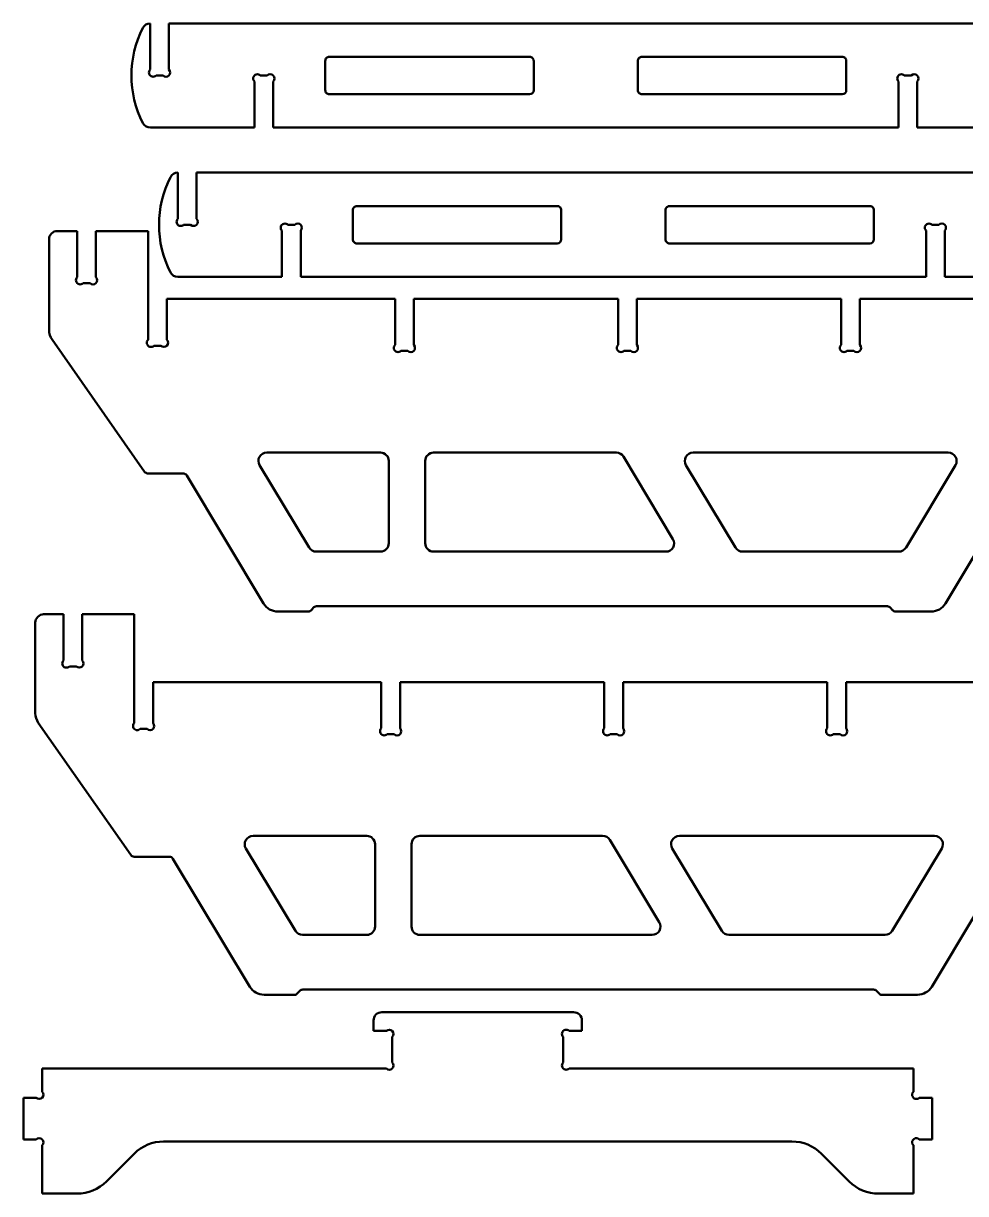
# Model space of a CAD drawing. Header units: millimetres. Extents: x -5696 to 5717, y -1207 to 892.
# Drawn here: x -5194.4 to -4992.8, y -1201.2 to -950.9 of the extents above; entities that cross this region are included whole.
import ezdxf

# ---------------------------------------------------------------- set-up
doc = ezdxf.new("R2010")
doc.units = ezdxf.units.MM
doc.header["$MEASUREMENT"] = 0
doc.layers.add('layer 1', color=7, linetype='Continuous')

msp = doc.modelspace()

# ---------------------------------------------------------------- linework, layer by layer
at = {"layer": 'layer 1', "lineweight": 50}
for points in [[(-5167.2791, -950.9374), (-5167.9362, -950.9494), (-5168.5334, -951.3218), (-5168.8334, -951.9065)], [(-5167.2791, -960.8241), (-5167.2791, -960.8241), (-5167.2791, -950.9374), (-5167.2791, -950.9374)], [(-5163.2657, -950.9371), (-5163.2657, -950.9371), (-5163.2657, -960.8241), (-5163.2657, -960.8241)], [(-4984.8922, -950.9371), (-4984.8922, -950.9371), (-5163.2657, -950.9371), (-5163.2657, -950.9371)], [(-5168.8334, -951.9065), (-5172.1122, -958.2964), (-5172.1122, -965.8744), (-5168.8334, -972.2643)], [(-5128.9288, -958.072), (-5128.9288, -958.072), (-5086.1191, -958.072), (-5086.1191, -958.072)], [(-5062.0387, -958.072), (-5062.0387, -958.072), (-5019.2291, -958.072), (-5019.2291, -958.072)], [(-5129.8207, -965.2069), (-5129.8207, -965.2069), (-5129.8207, -958.9639), (-5129.8207, -958.9639)], [(-5085.2273, -958.9639), (-5085.2273, -958.9639), (-5085.2273, -965.2069), (-5085.2273, -965.2069)], [(-5062.9306, -965.2069), (-5062.9306, -965.2069), (-5062.9306, -958.9639), (-5062.9306, -958.9639)], [(-5018.3372, -958.9639), (-5018.3372, -958.9639), (-5018.3372, -965.2069), (-5018.3372, -965.2069)], [(-5164.527, -962.0854), (-5164.527, -962.0854), (-5166.0178, -962.0854), (-5166.0178, -962.0854)], [(-5144.9824, -973.2337), (-5144.9824, -973.2337), (-5144.9824, -963.3467), (-5144.9824, -963.3467)], [(-5143.7211, -962.0854), (-5143.7211, -962.0854), (-5142.2303, -962.0854), (-5142.2303, -962.0854)], [(-5140.969, -963.3467), (-5140.969, -963.3467), (-5140.969, -973.2337), (-5140.969, -973.2337)], [(-5007.1889, -973.2337), (-5007.1889, -973.2337), (-5007.1889, -963.3467), (-5007.1889, -963.3467)], [(-5005.9276, -962.0854), (-5005.9276, -962.0854), (-5004.4368, -962.0854), (-5004.4368, -962.0854)], [(-5003.1755, -963.3467), (-5003.1755, -963.3467), (-5003.1755, -973.2337), (-5003.1755, -973.2337)], [(-5086.1191, -966.0988), (-5086.1191, -966.0988), (-5128.9288, -966.0988), (-5128.9288, -966.0988)], [(-5086.1191, -966.0988), (-5085.6266, -966.0988), (-5085.2273, -965.6995), (-5085.2273, -965.2069)], [(-5019.2291, -966.0988), (-5019.2291, -966.0988), (-5062.0387, -966.0988), (-5062.0387, -966.0988)], [(-5019.2291, -966.0988), (-5018.7365, -966.0988), (-5018.3372, -965.6995), (-5018.3372, -965.2069)], [(-5168.8334, -972.2643), (-5168.5281, -972.8595), (-5167.9154, -973.2337), (-5167.2464, -973.2337)], [(-5167.2464, -973.2337), (-5167.2464, -973.2337), (-5144.9824, -973.2337), (-5144.9824, -973.2337)], [(-5140.969, -973.2337), (-5140.969, -973.2337), (-5007.1889, -973.2337), (-5007.1889, -973.2337)], [(-5003.1755, -973.2337), (-5003.1755, -973.2337), (-4980.9114, -973.2337), (-4980.9114, -973.2337)], [(-5161.379, -982.8583), (-5162.0361, -982.8703), (-5162.6333, -983.2427), (-5162.9334, -983.8274)], [(-5161.379, -992.745), (-5161.379, -992.745), (-5161.379, -982.8583), (-5161.379, -982.8583)], [(-5157.3656, -982.858), (-5157.3656, -982.858), (-5157.3656, -992.745), (-5157.3656, -992.745)], [(-4978.9921, -982.858), (-4978.9921, -982.858), (-5157.3656, -982.858), (-5157.3656, -982.858)], [(-5162.9334, -983.8274), (-5166.2121, -990.2173), (-5166.2121, -997.7953), (-5162.9334, -1004.1852)], [(-5123.9206, -997.1278), (-5123.9206, -997.1278), (-5123.9206, -990.8848), (-5123.9206, -990.8848)], [(-5123.0287, -989.9929), (-5123.0287, -989.9929), (-5080.2191, -989.9929), (-5080.2191, -989.9929)], [(-5079.3272, -990.8848), (-5079.3272, -990.8848), (-5079.3272, -997.1278), (-5079.3272, -997.1278)], [(-5057.0305, -997.1278), (-5057.0305, -997.1278), (-5057.0305, -990.8848), (-5057.0305, -990.8848)], [(-5056.1386, -989.9929), (-5056.1386, -989.9929), (-5013.329, -989.9929), (-5013.329, -989.9929)], [(-5012.4371, -990.8848), (-5012.4371, -990.8848), (-5012.4371, -997.1278), (-5012.4371, -997.1278)], [(-5182.9051, -995.3409), (-5182.9051, -995.3409), (-5187.1415, -995.3409), (-5187.1415, -995.3409)], [(-5182.9051, -1005.2279), (-5182.9051, -1005.2279), (-5182.9051, -995.3409), (-5182.9051, -995.3409)], [(-5178.8917, -995.3409), (-5178.8917, -995.3409), (-5178.8917, -1005.2279), (-5178.8917, -1005.2279)], [(-5167.7433, -995.3409), (-5167.7433, -995.3409), (-5178.8917, -995.3409), (-5178.8917, -995.3409)], [(-5167.7433, -1018.606), (-5167.7433, -1018.606), (-5167.7433, -995.3409), (-5167.7433, -995.3409)], [(-5158.6269, -994.0063), (-5158.6269, -994.0063), (-5160.1177, -994.0063), (-5160.1177, -994.0063)], [(-5139.0823, -1005.1547), (-5139.0823, -1005.1547), (-5139.0823, -995.2676), (-5139.0823, -995.2676)], [(-5137.821, -994.0063), (-5137.821, -994.0063), (-5136.3302, -994.0063), (-5136.3302, -994.0063)], [(-5135.0689, -995.2676), (-5135.0689, -995.2676), (-5135.0689, -1005.1547), (-5135.0689, -1005.1547)], [(-5001.2888, -1005.1547), (-5001.2888, -1005.1547), (-5001.2888, -995.2676), (-5001.2888, -995.2676)], [(-5000.0275, -994.0063), (-5000.0275, -994.0063), (-4998.5367, -994.0063), (-4998.5367, -994.0063)], [(-4997.2754, -995.2676), (-4997.2754, -995.2676), (-4997.2754, -1005.1547), (-4997.2754, -1005.1547)], [(-5188.9252, -997.1246), (-5188.9252, -997.1246), (-5188.9252, -1016.5127), (-5188.9252, -1016.5127)], [(-5080.2191, -998.0197), (-5080.2191, -998.0197), (-5123.0287, -998.0197), (-5123.0287, -998.0197)], [(-5080.2191, -998.0197), (-5079.7265, -998.0197), (-5079.3272, -997.6204), (-5079.3272, -997.1279)], [(-5013.329, -998.0197), (-5013.329, -998.0197), (-5056.1386, -998.0197), (-5056.1386, -998.0197)], [(-5013.329, -998.0197), (-5012.8364, -998.0197), (-5012.4371, -997.6204), (-5012.4371, -997.1279)], [(-5162.9334, -1004.1852), (-5162.628, -1004.7804), (-5162.0153, -1005.1547), (-5161.3464, -1005.1547)], [(-5161.3464, -1005.1547), (-5161.3464, -1005.1547), (-5139.0823, -1005.1547), (-5139.0823, -1005.1547)], [(-5135.0689, -1005.1547), (-5135.0689, -1005.1547), (-5001.2888, -1005.1547), (-5001.2888, -1005.1547)], [(-4997.2754, -1005.1547), (-4997.2754, -1005.1547), (-4975.0113, -1005.1547), (-4975.0113, -1005.1547)], [(-5180.153, -1006.4892), (-5180.153, -1006.4892), (-5181.6438, -1006.4892), (-5181.6438, -1006.4892)], [(-5163.7299, -1009.8337), (-5163.7299, -1009.8337), (-5163.7299, -1018.606), (-5163.7299, -1018.606)], [(-5114.9002, -1009.8337), (-5114.9002, -1009.8337), (-5163.7299, -1009.8337), (-5163.7299, -1009.8337)], [(-5114.9002, -1019.7208), (-5114.9002, -1019.7208), (-5114.9002, -1009.8337), (-5114.9002, -1009.8337)], [(-5110.8868, -1009.8337), (-5110.8868, -1009.8337), (-5110.8868, -1019.7208), (-5110.8868, -1019.7208)], [(-5067.1853, -1009.8337), (-5067.1853, -1009.8337), (-5110.8868, -1009.8337), (-5110.8868, -1009.8337)], [(-5067.1853, -1019.7208), (-5067.1853, -1019.7208), (-5067.1853, -1009.8337), (-5067.1853, -1009.8337)], [(-5063.1719, -1009.8337), (-5063.1719, -1009.8337), (-5063.1719, -1019.7208), (-5063.1719, -1019.7208)], [(-5019.4704, -1009.8337), (-5019.4704, -1009.8337), (-5063.1719, -1009.8337), (-5063.1719, -1009.8337)], [(-5019.4704, -1019.7208), (-5019.4704, -1019.7208), (-5019.4704, -1009.8337), (-5019.4704, -1009.8337)], [(-5015.457, -1009.8337), (-5015.457, -1009.8337), (-5015.457, -1019.7208), (-5015.457, -1019.7208)], [(-4971.7554, -1009.8337), (-4971.7554, -1009.8337), (-5015.457, -1009.8337), (-5015.457, -1009.8337)], [(-5188.9252, -1016.5127), (-5188.9252, -1017.2449), (-5188.7, -1017.9593), (-5188.28, -1018.559)], [(-5188.28, -1018.559), (-5188.28, -1018.559), (-5168.4915, -1046.8199), (-5168.4915, -1046.8199)], [(-5164.9912, -1019.8672), (-5164.9912, -1019.8672), (-5166.4821, -1019.8672), (-5166.4821, -1019.8672)], [(-5112.1481, -1020.9821), (-5112.1481, -1020.9821), (-5113.6389, -1020.9821), (-5113.6389, -1020.9821)], [(-5064.4332, -1020.9821), (-5064.4332, -1020.9821), (-5065.924, -1020.9821), (-5065.924, -1020.9821)], [(-5016.7183, -1020.9821), (-5016.7183, -1020.9821), (-5018.2091, -1020.9821), (-5018.2091, -1020.9821)], [(-5142.3454, -1042.7409), (-5142.3454, -1042.7409), (-5118.0183, -1042.7409), (-5118.0183, -1042.7409)], [(-5106.647, -1042.7409), (-5106.647, -1042.7409), (-5067.5404, -1042.7409), (-5067.5404, -1042.7409)], [(-5066.0114, -1043.6059), (-5066.3339, -1043.0692), (-5066.9142, -1042.7409), (-5067.5404, -1042.7409)], [(-5066.0114, -1043.6059), (-5066.0114, -1043.6059), (-5055.4276, -1061.2203), (-5055.4276, -1061.2203)], [(-5051.1153, -1042.7409), (-5051.1153, -1042.7409), (-4996.5143, -1042.7409), (-4996.5143, -1042.7409)], [(-5133.2906, -1063.0577), (-5133.2906, -1063.0577), (-5143.8744, -1045.4433), (-5143.8744, -1045.4433)], [(-5116.2346, -1044.5246), (-5116.2346, -1044.5246), (-5116.2346, -1062.139), (-5116.2346, -1062.139)], [(-5108.4308, -1062.139), (-5108.4308, -1062.139), (-5108.4308, -1044.5246), (-5108.4308, -1044.5246)], [(-5042.0605, -1063.0577), (-5042.0605, -1063.0577), (-5052.6443, -1045.4433), (-5052.6443, -1045.4433)], [(-4994.9854, -1045.4433), (-4994.9854, -1045.4433), (-5005.5692, -1063.0577), (-5005.5692, -1063.0577)], [(-4997.1338, -1074.9937), (-4997.1338, -1074.9937), (-4978.7939, -1044.471), (-4978.7939, -1044.471)], [(-5168.4915, -1046.8199), (-5168.3246, -1047.0583), (-5168.0519, -1047.2002), (-5167.7609, -1047.2002)], [(-5167.7609, -1047.2002), (-5167.7609, -1047.2002), (-5160.2311, -1047.2002), (-5160.2311, -1047.2002)], [(-5159.4667, -1047.6327), (-5159.6279, -1047.3644), (-5159.9181, -1047.2002), (-5160.2311, -1047.2002)], [(-5159.4667, -1047.6327), (-5159.4667, -1047.6327), (-5143.0265, -1074.9937), (-5143.0265, -1074.9937)], [(-5133.2906, -1063.0577), (-5132.9681, -1063.5944), (-5132.3878, -1063.9228), (-5131.7616, -1063.9228)], [(-5118.0183, -1063.9228), (-5117.0332, -1063.9228), (-5116.2346, -1063.1242), (-5116.2346, -1062.139)], [(-5042.0605, -1063.0577), (-5041.738, -1063.5944), (-5041.1576, -1063.9228), (-5040.5315, -1063.9228)], [(-5007.0981, -1063.9228), (-5006.472, -1063.9228), (-5005.8917, -1063.5944), (-5005.5692, -1063.0577)], [(-5118.0183, -1063.9228), (-5118.0183, -1063.9228), (-5131.7616, -1063.9228), (-5131.7616, -1063.9228)], [(-5056.9566, -1063.9228), (-5056.9566, -1063.9228), (-5106.647, -1063.9228), (-5106.647, -1063.9228)], [(-5007.0981, -1063.9228), (-5007.0981, -1063.9228), (-5040.5315, -1063.9228), (-5040.5315, -1063.9228)], [(-5143.0265, -1074.9937), (-5142.3815, -1076.0672), (-5141.2209, -1076.7238), (-5139.9686, -1076.7238)], [(-5132.801, -1076.4052), (-5132.801, -1076.4052), (-5132.4002, -1075.9275), (-5132.4002, -1075.9275)], [(-5131.717, -1075.609), (-5131.9806, -1075.609), (-5132.2307, -1075.7256), (-5132.4002, -1075.9275)], [(-5131.717, -1075.609), (-5131.717, -1075.609), (-5009.5582, -1075.609), (-5009.5582, -1075.609)], [(-5008.875, -1075.9275), (-5009.0445, -1075.7256), (-5009.2946, -1075.609), (-5009.5582, -1075.609)], [(-5008.875, -1075.9275), (-5008.875, -1075.9275), (-5008.4742, -1076.4052), (-5008.4742, -1076.4052)], [(-5000.1917, -1076.7238), (-4998.9394, -1076.7238), (-4997.7788, -1076.0672), (-4997.1338, -1074.9937)], [(-5185.8402, -1077.3207), (-5185.8402, -1077.3207), (-5190.0765, -1077.3207), (-5190.0765, -1077.3207)], [(-5185.8402, -1087.2077), (-5185.8402, -1087.2077), (-5185.8402, -1077.3207), (-5185.8402, -1077.3207)], [(-5181.8268, -1077.3207), (-5181.8268, -1077.3207), (-5181.8268, -1087.2077), (-5181.8268, -1087.2077)], [(-5170.6784, -1077.3207), (-5170.6784, -1077.3207), (-5181.8268, -1077.3207), (-5181.8268, -1077.3207)], [(-5170.6784, -1100.5858), (-5170.6784, -1100.5858), (-5170.6784, -1077.3207), (-5170.6784, -1077.3207)], [(-5139.9686, -1076.7238), (-5139.9686, -1076.7238), (-5133.4842, -1076.7238), (-5133.4842, -1076.7238)], [(-5133.4842, -1076.7238), (-5133.2206, -1076.7238), (-5132.9705, -1076.6072), (-5132.801, -1076.4052)], [(-5008.4742, -1076.4052), (-5008.3047, -1076.6072), (-5008.0546, -1076.7238), (-5007.791, -1076.7238)], [(-5007.791, -1076.7238), (-5007.791, -1076.7238), (-5000.1917, -1076.7238), (-5000.1917, -1076.7238)], [(-5191.8603, -1079.1044), (-5191.8603, -1079.1044), (-5191.8603, -1098.4926), (-5191.8603, -1098.4926)], [(-5183.088, -1088.4691), (-5183.088, -1088.4691), (-5184.5789, -1088.4691), (-5184.5789, -1088.4691)], [(-5166.665, -1091.8136), (-5166.665, -1091.8136), (-5166.665, -1100.5858), (-5166.665, -1100.5858)], [(-5117.8353, -1091.8136), (-5117.8353, -1091.8136), (-5166.665, -1091.8136), (-5166.665, -1091.8136)], [(-5117.8353, -1101.7006), (-5117.8353, -1101.7006), (-5117.8353, -1091.8136), (-5117.8353, -1091.8136)], [(-5113.8218, -1091.8136), (-5113.8218, -1091.8136), (-5113.8218, -1101.7006), (-5113.8218, -1101.7006)], [(-5070.1203, -1091.8136), (-5070.1203, -1091.8136), (-5113.8218, -1091.8136), (-5113.8218, -1091.8136)], [(-5070.1203, -1101.7006), (-5070.1203, -1101.7006), (-5070.1203, -1091.8136), (-5070.1203, -1091.8136)], [(-5066.1069, -1091.8136), (-5066.1069, -1091.8136), (-5066.1069, -1101.7006), (-5066.1069, -1101.7006)], [(-5022.4054, -1091.8136), (-5022.4054, -1091.8136), (-5066.1069, -1091.8136), (-5066.1069, -1091.8136)], [(-5022.4054, -1101.7006), (-5022.4054, -1101.7006), (-5022.4054, -1091.8136), (-5022.4054, -1091.8136)], [(-5018.392, -1091.8136), (-5018.392, -1091.8136), (-5018.392, -1101.7006), (-5018.392, -1101.7006)], [(-4974.6905, -1091.8136), (-4974.6905, -1091.8136), (-5018.392, -1091.8136), (-5018.392, -1091.8136)], [(-5191.8603, -1098.4926), (-5191.8603, -1099.2247), (-5191.635, -1099.9391), (-5191.2151, -1100.5388)], [(-5191.2151, -1100.5388), (-5191.2151, -1100.5388), (-5171.4266, -1128.7997), (-5171.4266, -1128.7997)], [(-5167.9263, -1101.8471), (-5167.9263, -1101.8471), (-5169.4171, -1101.8471), (-5169.4171, -1101.8471)], [(-5115.0831, -1102.9619), (-5115.0831, -1102.9619), (-5116.574, -1102.9619), (-5116.574, -1102.9619)], [(-5067.3682, -1102.9619), (-5067.3682, -1102.9619), (-5068.8591, -1102.9619), (-5068.8591, -1102.9619)], [(-5019.6533, -1102.9619), (-5019.6533, -1102.9619), (-5021.1441, -1102.9619), (-5021.1441, -1102.9619)], [(-5145.2805, -1124.7207), (-5145.2805, -1124.7207), (-5120.9534, -1124.7207), (-5120.9534, -1124.7207)], [(-5109.5821, -1124.7207), (-5109.5821, -1124.7207), (-5070.4755, -1124.7207), (-5070.4755, -1124.7207)], [(-5068.9465, -1125.5858), (-5069.269, -1125.049), (-5069.8493, -1124.7207), (-5070.4755, -1124.7207)], [(-5068.9465, -1125.5858), (-5068.9465, -1125.5858), (-5058.3627, -1143.2001), (-5058.3627, -1143.2001)], [(-5054.0504, -1124.7207), (-5054.0504, -1124.7207), (-4999.4494, -1124.7207), (-4999.4494, -1124.7207)], [(-5171.4266, -1128.7997), (-5171.2597, -1129.0381), (-5170.987, -1129.18), (-5170.696, -1129.18)], [(-5136.2256, -1145.0375), (-5136.2256, -1145.0375), (-5146.8094, -1127.4231), (-5146.8094, -1127.4231)], [(-5119.1696, -1126.5044), (-5119.1696, -1126.5044), (-5119.1696, -1144.1188), (-5119.1696, -1144.1188)], [(-5111.3658, -1144.1188), (-5111.3658, -1144.1188), (-5111.3658, -1126.5044), (-5111.3658, -1126.5044)], [(-5044.9955, -1145.0375), (-5044.9955, -1145.0375), (-5055.5793, -1127.4231), (-5055.5793, -1127.4231)], [(-4997.9204, -1127.4231), (-4997.9204, -1127.4231), (-5008.5042, -1145.0375), (-5008.5042, -1145.0375)], [(-5000.0689, -1156.9735), (-5000.0689, -1156.9735), (-4981.729, -1126.4508), (-4981.729, -1126.4508)], [(-5170.696, -1129.18), (-5170.696, -1129.18), (-5163.1662, -1129.18), (-5163.1662, -1129.18)], [(-5162.4017, -1129.6126), (-5162.563, -1129.3442), (-5162.8531, -1129.18), (-5163.1662, -1129.18)], [(-5162.4017, -1129.6126), (-5162.4017, -1129.6126), (-5145.9616, -1156.9735), (-5145.9616, -1156.9735)], [(-5136.2256, -1145.0375), (-5135.9031, -1145.5742), (-5135.3228, -1145.9026), (-5134.6967, -1145.9026)], [(-5120.9534, -1145.9026), (-5120.9534, -1145.9026), (-5134.6967, -1145.9026), (-5134.6967, -1145.9026)], [(-5120.9534, -1145.9026), (-5119.9683, -1145.9026), (-5119.1696, -1145.104), (-5119.1696, -1144.1189)], [(-5059.8917, -1145.9026), (-5059.8917, -1145.9026), (-5109.5821, -1145.9026), (-5109.5821, -1145.9026)], [(-5044.9955, -1145.0375), (-5044.673, -1145.5742), (-5044.0927, -1145.9026), (-5043.4666, -1145.9026)], [(-5010.0332, -1145.9026), (-5010.0332, -1145.9026), (-5043.4666, -1145.9026), (-5043.4666, -1145.9026)], [(-5010.0332, -1145.9026), (-5009.407, -1145.9026), (-5008.8267, -1145.5742), (-5008.5042, -1145.0375)], [(-5145.9616, -1156.9735), (-5145.3166, -1158.047), (-5144.156, -1158.7036), (-5142.9037, -1158.7036)], [(-5142.9037, -1158.7036), (-5142.9037, -1158.7036), (-5136.4193, -1158.7036), (-5136.4193, -1158.7036)], [(-5136.4193, -1158.7036), (-5136.1556, -1158.7036), (-5135.9055, -1158.587), (-5135.7361, -1158.385)], [(-5135.7361, -1158.385), (-5135.7361, -1158.385), (-5135.3353, -1157.9074), (-5135.3353, -1157.9074)], [(-5134.652, -1157.5888), (-5134.9157, -1157.5888), (-5135.1658, -1157.7054), (-5135.3353, -1157.9074)], [(-5134.652, -1157.5888), (-5134.652, -1157.5888), (-5012.4933, -1157.5888), (-5012.4933, -1157.5888)], [(-5011.8101, -1157.9074), (-5011.9795, -1157.7054), (-5012.2296, -1157.5888), (-5012.4933, -1157.5888)], [(-5011.8101, -1157.9074), (-5011.8101, -1157.9074), (-5011.4092, -1158.385), (-5011.4092, -1158.385)], [(-5011.4092, -1158.385), (-5011.2398, -1158.587), (-5010.9897, -1158.7036), (-5010.726, -1158.7036)], [(-5010.726, -1158.7036), (-5010.726, -1158.7036), (-5003.1268, -1158.7036), (-5003.1268, -1158.7036)], [(-5003.1268, -1158.7036), (-5001.8745, -1158.7036), (-5000.7139, -1158.047), (-5000.0689, -1156.9735)], [(-5076.6815, -1162.4309), (-5076.6815, -1162.4309), (-5117.7074, -1162.4309), (-5117.7074, -1162.4309)], [(-5119.4911, -1164.2146), (-5119.4911, -1164.2146), (-5119.4911, -1166.4443), (-5119.4911, -1166.4443)], [(-5074.8978, -1166.4443), (-5074.8978, -1166.4443), (-5074.8978, -1164.2146), (-5074.8978, -1164.2146)], [(-5119.4911, -1166.4443), (-5119.4911, -1166.4443), (-5116.739, -1166.4443), (-5116.739, -1166.4443)], [(-5115.4777, -1167.7056), (-5115.4777, -1167.7056), (-5115.4777, -1173.2098), (-5115.4777, -1173.2098)], [(-5078.9112, -1173.2098), (-5078.9112, -1173.2098), (-5078.9112, -1167.7056), (-5078.9112, -1167.7056)], [(-5077.6499, -1166.4443), (-5077.6499, -1166.4443), (-5074.8978, -1166.4443), (-5074.8978, -1166.4443)], [(-5116.739, -1174.4711), (-5116.739, -1174.4711), (-5190.3946, -1174.4711), (-5190.3946, -1174.4711)], [(-5190.3946, -1174.4711), (-5190.3946, -1174.4711), (-5190.3946, -1179.4528), (-5190.3946, -1179.4528)], [(-5003.9943, -1174.4711), (-5003.9943, -1174.4711), (-5077.6499, -1174.4711), (-5077.6499, -1174.4711)], [(-5003.9943, -1179.4528), (-5003.9943, -1179.4528), (-5003.9943, -1174.4711), (-5003.9943, -1174.4711)], [(-5194.408, -1180.7141), (-5194.408, -1180.7141), (-5194.408, -1189.6328), (-5194.408, -1189.6328)], [(-5191.6559, -1180.7141), (-5191.6559, -1180.7141), (-5194.408, -1180.7141), (-5194.408, -1180.7141)], [(-4999.9809, -1180.7141), (-4999.9809, -1180.7141), (-5002.733, -1180.7141), (-5002.733, -1180.7141)], [(-4999.9809, -1189.6328), (-4999.9809, -1189.6328), (-4999.9809, -1180.7141), (-4999.9809, -1180.7141)], [(-5194.408, -1189.6328), (-5194.408, -1189.6328), (-5191.6559, -1189.6328), (-5191.6559, -1189.6328)], [(-5190.3946, -1190.8941), (-5190.3946, -1190.8941), (-5190.3946, -1201.2271), (-5190.3946, -1201.2271)], [(-5164.4037, -1190.0788), (-5166.7691, -1190.0788), (-5169.0376, -1191.0184), (-5170.7101, -1192.691)], [(-5164.4037, -1190.0788), (-5164.4037, -1190.0788), (-5029.9852, -1190.0788), (-5029.9852, -1190.0788)], [(-5023.6788, -1192.691), (-5025.3513, -1191.0184), (-5027.6198, -1190.0788), (-5029.9852, -1190.0788)], [(-5003.9943, -1201.2271), (-5003.9943, -1201.2271), (-5003.9943, -1190.8941), (-5003.9943, -1190.8941)], [(-5002.733, -1189.6328), (-5002.733, -1189.6328), (-4999.9809, -1189.6328), (-4999.9809, -1189.6328)], [(-5176.6341, -1198.6149), (-5176.6341, -1198.6149), (-5170.7101, -1192.691), (-5170.7101, -1192.691)], [(-5023.6788, -1192.691), (-5023.6788, -1192.691), (-5017.7549, -1198.6149), (-5017.7549, -1198.6149)], [(-5182.9405, -1201.2271), (-5180.5751, -1201.2271), (-5178.3066, -1200.2875), (-5176.6341, -1198.6149)], [(-5017.7549, -1198.6149), (-5016.0823, -1200.2875), (-5013.8138, -1201.2271), (-5011.4484, -1201.2271)], [(-5190.3946, -1201.2271), (-5190.3946, -1201.2271), (-5182.9405, -1201.2271), (-5182.9405, -1201.2271)], [(-5011.4484, -1201.2271), (-5011.4484, -1201.2271), (-5003.9943, -1201.2271), (-5003.9943, -1201.2271)]]:
    msp.add_open_spline(points, degree=3, dxfattribs=at)
for points, knots in [([(-5128.9288, -958.072), (-5129.1653, -958.072), (-5129.3922, -958.166), (-5129.5594, -958.3332), (-5129.5594, -958.3332), (-5129.7267, -958.5005), (-5129.8207, -958.7273), (-5129.8207, -958.9639)], [0, 0, 0, 0, 0.33333333, 0.33333333, 0.33333333, 0.33333333, 1, 1, 1, 1]), ([(-5085.2273, -958.9639), (-5085.2273, -958.7273), (-5085.3213, -958.5005), (-5085.4885, -958.3332), (-5085.4885, -958.3332), (-5085.6558, -958.166), (-5085.8826, -958.072), (-5086.1191, -958.072)], [0, 0, 0, 0, 0.33333333, 0.33333333, 0.33333333, 0.33333333, 1, 1, 1, 1]), ([(-5062.0387, -958.072), (-5062.2753, -958.072), (-5062.5021, -958.166), (-5062.6694, -958.3332), (-5062.6694, -958.3332), (-5062.8366, -958.5005), (-5062.9306, -958.7273), (-5062.9306, -958.9639)], [0, 0, 0, 0, 0.33333333, 0.33333333, 0.33333333, 0.33333333, 1, 1, 1, 1]), ([(-5018.3372, -958.9639), (-5018.3372, -958.7273), (-5018.4312, -958.5005), (-5018.5984, -958.3332), (-5018.5984, -958.3332), (-5018.7657, -958.166), (-5018.9926, -958.072), (-5019.2291, -958.072)], [0, 0, 0, 0, 0.33333333, 0.33333333, 0.33333333, 0.33333333, 1, 1, 1, 1]), ([(-5167.2791, -960.8241), (-5167.5044, -961.0494), (-5167.5924, -961.3778), (-5167.5099, -961.6856), (-5167.5099, -961.6856), (-5167.4275, -961.9934), (-5167.1871, -962.2338), (-5166.8793, -962.3162), (-5166.8793, -962.3162), (-5166.5715, -962.3987), (-5166.2431, -962.3107), (-5166.0178, -962.0854)], [0, 0, 0, 0, 0.25, 0.25, 0.25, 0.25, 0.5, 0.5, 0.5, 0.5, 1, 1, 1, 1]), ([(-5164.527, -962.0854), (-5164.1787, -962.4337), (-5163.614, -962.4337), (-5163.2657, -962.0854), (-5163.2657, -962.0854), (-5162.9174, -961.7371), (-5162.9174, -961.1724), (-5163.2657, -960.8241)], [0, 0, 0, 0, 0.33333333, 0.33333333, 0.33333333, 0.33333333, 1, 1, 1, 1]), ([(-5143.7211, -962.0854), (-5143.9464, -961.8601), (-5144.2748, -961.7721), (-5144.5826, -961.8546), (-5144.5826, -961.8546), (-5144.8904, -961.937), (-5145.1308, -962.1774), (-5145.2132, -962.4852), (-5145.2132, -962.4852), (-5145.2957, -962.793), (-5145.2077, -963.1214), (-5144.9824, -963.3467)], [0, 0, 0, 0, 0.25, 0.25, 0.25, 0.25, 0.5, 0.5, 0.5, 0.5, 1, 1, 1, 1]), ([(-5140.969, -963.3467), (-5140.6207, -962.9984), (-5140.6207, -962.4337), (-5140.969, -962.0854), (-5140.969, -962.0854), (-5141.3173, -961.7371), (-5141.882, -961.7371), (-5142.2303, -962.0854)], [0, 0, 0, 0, 0.33333333, 0.33333333, 0.33333333, 0.33333333, 1, 1, 1, 1]), ([(-5005.9276, -962.0854), (-5006.1529, -961.8601), (-5006.4813, -961.7721), (-5006.7891, -961.8546), (-5006.7891, -961.8546), (-5007.0968, -961.937), (-5007.3372, -962.1774), (-5007.4197, -962.4852), (-5007.4197, -962.4852), (-5007.5022, -962.793), (-5007.4142, -963.1214), (-5007.1889, -963.3467)], [0, 0, 0, 0, 0.25, 0.25, 0.25, 0.25, 0.5, 0.5, 0.5, 0.5, 1, 1, 1, 1]), ([(-5003.1755, -963.3467), (-5002.8272, -962.9984), (-5002.8272, -962.4337), (-5003.1755, -962.0854), (-5003.1755, -962.0854), (-5003.5238, -961.7371), (-5004.0885, -961.7371), (-5004.4368, -962.0854)], [0, 0, 0, 0, 0.33333333, 0.33333333, 0.33333333, 0.33333333, 1, 1, 1, 1]), ([(-5129.8207, -965.2069), (-5129.8207, -965.4435), (-5129.7267, -965.6703), (-5129.5594, -965.8376), (-5129.5594, -965.8376), (-5129.3922, -966.0049), (-5129.1653, -966.0988), (-5128.9288, -966.0988)], [0, 0, 0, 0, 0.33333333, 0.33333333, 0.33333333, 0.33333333, 1, 1, 1, 1]), ([(-5062.9306, -965.2069), (-5062.9306, -965.4435), (-5062.8366, -965.6703), (-5062.6694, -965.8376), (-5062.6694, -965.8376), (-5062.5021, -966.0049), (-5062.2753, -966.0988), (-5062.0387, -966.0988)], [0, 0, 0, 0, 0.33333333, 0.33333333, 0.33333333, 0.33333333, 1, 1, 1, 1]), ([(-5123.0287, -989.9929), (-5123.2652, -989.9929), (-5123.4921, -990.0869), (-5123.6593, -990.2541), (-5123.6593, -990.2541), (-5123.8266, -990.4214), (-5123.9206, -990.6482), (-5123.9206, -990.8848)], [0, 0, 0, 0, 0.33333333, 0.33333333, 0.33333333, 0.33333333, 1, 1, 1, 1]), ([(-5079.3272, -990.8848), (-5079.3272, -990.6482), (-5079.4212, -990.4214), (-5079.5884, -990.2541), (-5079.5884, -990.2541), (-5079.7557, -990.0869), (-5079.9825, -989.9929), (-5080.2191, -989.9929)], [0, 0, 0, 0, 0.33333333, 0.33333333, 0.33333333, 0.33333333, 1, 1, 1, 1]), ([(-5056.1386, -989.9929), (-5056.3752, -989.9929), (-5056.602, -990.0869), (-5056.7693, -990.2541), (-5056.7693, -990.2541), (-5056.9365, -990.4214), (-5057.0305, -990.6482), (-5057.0305, -990.8848)], [0, 0, 0, 0, 0.33333333, 0.33333333, 0.33333333, 0.33333333, 1, 1, 1, 1]), ([(-5012.4371, -990.8848), (-5012.4371, -990.6482), (-5012.5311, -990.4214), (-5012.6984, -990.2541), (-5012.6984, -990.2541), (-5012.8656, -990.0869), (-5013.0924, -989.9929), (-5013.329, -989.9929)], [0, 0, 0, 0, 0.33333333, 0.33333333, 0.33333333, 0.33333333, 1, 1, 1, 1]), ([(-5161.379, -992.745), (-5161.6043, -992.9703), (-5161.6923, -993.2987), (-5161.6098, -993.6065), (-5161.6098, -993.6065), (-5161.5274, -993.9143), (-5161.287, -994.1547), (-5160.9792, -994.2371), (-5160.9792, -994.2371), (-5160.6714, -994.3196), (-5160.343, -994.2316), (-5160.1177, -994.0063)], [0, 0, 0, 0, 0.25, 0.25, 0.25, 0.25, 0.5, 0.5, 0.5, 0.5, 1, 1, 1, 1]), ([(-5158.6269, -994.0063), (-5158.2786, -994.3546), (-5157.7139, -994.3546), (-5157.3656, -994.0063), (-5157.3656, -994.0063), (-5157.0173, -993.658), (-5157.0173, -993.0933), (-5157.3656, -992.745)], [0, 0, 0, 0, 0.33333333, 0.33333333, 0.33333333, 0.33333333, 1, 1, 1, 1]), ([(-5187.1415, -995.3409), (-5187.6146, -995.3409), (-5188.0682, -995.5288), (-5188.4028, -995.8633), (-5188.4028, -995.8633), (-5188.7373, -996.1978), (-5188.9252, -996.6515), (-5188.9252, -997.1246)], [0, 0, 0, 0, 0.33333333, 0.33333333, 0.33333333, 0.33333333, 1, 1, 1, 1]), ([(-5137.821, -994.0063), (-5138.0463, -993.781), (-5138.3747, -993.693), (-5138.6825, -993.7755), (-5138.6825, -993.7755), (-5138.9903, -993.8579), (-5139.2307, -994.0983), (-5139.3131, -994.4061), (-5139.3131, -994.4061), (-5139.3956, -994.7139), (-5139.3076, -995.0423), (-5139.0823, -995.2676)], [0, 0, 0, 0, 0.25, 0.25, 0.25, 0.25, 0.5, 0.5, 0.5, 0.5, 1, 1, 1, 1]), ([(-5135.0689, -995.2676), (-5134.7206, -994.9193), (-5134.7206, -994.3546), (-5135.0689, -994.0063), (-5135.0689, -994.0063), (-5135.4172, -993.658), (-5135.9819, -993.658), (-5136.3302, -994.0063)], [0, 0, 0, 0, 0.33333333, 0.33333333, 0.33333333, 0.33333333, 1, 1, 1, 1]), ([(-5000.0275, -994.0063), (-5000.2528, -993.781), (-5000.5812, -993.693), (-5000.889, -993.7755), (-5000.889, -993.7755), (-5001.1967, -993.8579), (-5001.4371, -994.0983), (-5001.5196, -994.4061), (-5001.5196, -994.4061), (-5001.6021, -994.7139), (-5001.5141, -995.0423), (-5001.2888, -995.2676)], [0, 0, 0, 0, 0.25, 0.25, 0.25, 0.25, 0.5, 0.5, 0.5, 0.5, 1, 1, 1, 1]), ([(-4997.2754, -995.2676), (-4996.9271, -994.9193), (-4996.9271, -994.3546), (-4997.2754, -994.0063), (-4997.2754, -994.0063), (-4997.6237, -993.658), (-4998.1884, -993.658), (-4998.5367, -994.0063)], [0, 0, 0, 0, 0.33333333, 0.33333333, 0.33333333, 0.33333333, 1, 1, 1, 1]), ([(-5123.9206, -997.1278), (-5123.9206, -997.3644), (-5123.8266, -997.5912), (-5123.6593, -997.7585), (-5123.6593, -997.7585), (-5123.4921, -997.9258), (-5123.2652, -998.0197), (-5123.0287, -998.0197)], [0, 0, 0, 0, 0.33333333, 0.33333333, 0.33333333, 0.33333333, 1, 1, 1, 1]), ([(-5057.0305, -997.1278), (-5057.0305, -997.3644), (-5056.9365, -997.5912), (-5056.7693, -997.7585), (-5056.7693, -997.7585), (-5056.602, -997.9258), (-5056.3752, -998.0197), (-5056.1386, -998.0197)], [0, 0, 0, 0, 0.33333333, 0.33333333, 0.33333333, 0.33333333, 1, 1, 1, 1]), ([(-5182.9051, -1005.2279), (-5183.1304, -1005.4532), (-5183.2184, -1005.7816), (-5183.1359, -1006.0894), (-5183.1359, -1006.0894), (-5183.0535, -1006.3972), (-5182.8131, -1006.6376), (-5182.5053, -1006.7201), (-5182.5053, -1006.7201), (-5182.1975, -1006.8025), (-5181.8691, -1006.7145), (-5181.6438, -1006.4892)], [0, 0, 0, 0, 0.25, 0.25, 0.25, 0.25, 0.5, 0.5, 0.5, 0.5, 1, 1, 1, 1]), ([(-5180.153, -1006.4892), (-5179.8047, -1006.8375), (-5179.24, -1006.8375), (-5178.8917, -1006.4892), (-5178.8917, -1006.4892), (-5178.5434, -1006.1409), (-5178.5434, -1005.5762), (-5178.8917, -1005.2279)], [0, 0, 0, 0, 0.33333333, 0.33333333, 0.33333333, 0.33333333, 1, 1, 1, 1]), ([(-5167.7433, -1018.606), (-5167.9686, -1018.8313), (-5168.0567, -1019.1597), (-5167.9742, -1019.4674), (-5167.9742, -1019.4674), (-5167.8917, -1019.7752), (-5167.6513, -1020.0156), (-5167.3435, -1020.0981), (-5167.3435, -1020.0981), (-5167.0358, -1020.1805), (-5166.7074, -1020.0925), (-5166.4821, -1019.8672)], [0, 0, 0, 0, 0.25, 0.25, 0.25, 0.25, 0.5, 0.5, 0.5, 0.5, 1, 1, 1, 1]), ([(-5164.9912, -1019.8672), (-5164.6429, -1020.2155), (-5164.0783, -1020.2155), (-5163.73, -1019.8672), (-5163.73, -1019.8672), (-5163.3817, -1019.5189), (-5163.3816, -1018.9543), (-5163.7299, -1018.606)], [0, 0, 0, 0, 0.33333333, 0.33333333, 0.33333333, 0.33333333, 1, 1, 1, 1]), ([(-5114.9002, -1019.7208), (-5115.1255, -1019.9461), (-5115.2135, -1020.2745), (-5115.131, -1020.5823), (-5115.131, -1020.5823), (-5115.0486, -1020.89), (-5114.8082, -1021.1304), (-5114.5004, -1021.2129), (-5114.5004, -1021.2129), (-5114.1926, -1021.2954), (-5113.8642, -1021.2074), (-5113.6389, -1020.9821)], [0, 0, 0, 0, 0.25, 0.25, 0.25, 0.25, 0.5, 0.5, 0.5, 0.5, 1, 1, 1, 1]), ([(-5112.1481, -1020.9821), (-5111.7998, -1021.3304), (-5111.2351, -1021.3304), (-5110.8868, -1020.9821), (-5110.8868, -1020.9821), (-5110.5385, -1020.6338), (-5110.5385, -1020.0691), (-5110.8868, -1019.7208)], [0, 0, 0, 0, 0.33333333, 0.33333333, 0.33333333, 0.33333333, 1, 1, 1, 1]), ([(-5067.1853, -1019.7208), (-5067.4106, -1019.9461), (-5067.4986, -1020.2745), (-5067.4161, -1020.5823), (-5067.4161, -1020.5823), (-5067.3336, -1020.89), (-5067.0932, -1021.1304), (-5066.7855, -1021.2129), (-5066.7855, -1021.2129), (-5066.4777, -1021.2954), (-5066.1493, -1021.2074), (-5065.924, -1020.9821)], [0, 0, 0, 0, 0.25, 0.25, 0.25, 0.25, 0.5, 0.5, 0.5, 0.5, 1, 1, 1, 1]), ([(-5064.4332, -1020.9821), (-5064.0849, -1021.3304), (-5063.5202, -1021.3304), (-5063.1719, -1020.9821), (-5063.1719, -1020.9821), (-5062.8236, -1020.6338), (-5062.8236, -1020.0691), (-5063.1719, -1019.7208)], [0, 0, 0, 0, 0.33333333, 0.33333333, 0.33333333, 0.33333333, 1, 1, 1, 1]), ([(-5019.4704, -1019.7208), (-5019.6957, -1019.9461), (-5019.7837, -1020.2745), (-5019.7012, -1020.5823), (-5019.7012, -1020.5823), (-5019.6187, -1020.89), (-5019.3783, -1021.1304), (-5019.0705, -1021.2129), (-5019.0705, -1021.2129), (-5018.7628, -1021.2954), (-5018.4344, -1021.2074), (-5018.2091, -1020.9821)], [0, 0, 0, 0, 0.25, 0.25, 0.25, 0.25, 0.5, 0.5, 0.5, 0.5, 1, 1, 1, 1]), ([(-5016.7183, -1020.9821), (-5016.37, -1021.3304), (-5015.8053, -1021.3304), (-5015.457, -1020.9821), (-5015.457, -1020.9821), (-5015.1087, -1020.6338), (-5015.1087, -1020.0691), (-5015.457, -1019.7208)], [0, 0, 0, 0, 0.33333333, 0.33333333, 0.33333333, 0.33333333, 1, 1, 1, 1]), ([(-5142.3454, -1042.7409), (-5142.9882, -1042.7409), (-5143.5814, -1043.0868), (-5143.8979, -1043.6463), (-5143.8979, -1043.6463), (-5144.2144, -1044.2058), (-5144.2055, -1044.8923), (-5143.8744, -1045.4433)], [0, 0, 0, 0, 0.33333333, 0.33333333, 0.33333333, 0.33333333, 1, 1, 1, 1]), ([(-5116.2346, -1044.5246), (-5116.2346, -1044.0515), (-5116.4225, -1043.5979), (-5116.757, -1043.2633), (-5116.757, -1043.2633), (-5117.0915, -1042.9288), (-5117.5453, -1042.7409), (-5118.0183, -1042.7409)], [0, 0, 0, 0, 0.33333333, 0.33333333, 0.33333333, 0.33333333, 1, 1, 1, 1]), ([(-5106.647, -1042.7409), (-5107.1201, -1042.7409), (-5107.5738, -1042.9288), (-5107.9083, -1043.2633), (-5107.9083, -1043.2633), (-5108.2428, -1043.5979), (-5108.4308, -1044.0515), (-5108.4308, -1044.5246)], [0, 0, 0, 0, 0.33333333, 0.33333333, 0.33333333, 0.33333333, 1, 1, 1, 1]), ([(-5051.1153, -1042.7409), (-5051.7581, -1042.7409), (-5052.3512, -1043.0868), (-5052.6678, -1043.6463), (-5052.6678, -1043.6463), (-5052.9843, -1044.2058), (-5052.9753, -1044.8923), (-5052.6443, -1045.4433)], [0, 0, 0, 0, 0.33333333, 0.33333333, 0.33333333, 0.33333333, 1, 1, 1, 1]), ([(-4994.9854, -1045.4433), (-4994.6543, -1044.8923), (-4994.6453, -1044.2058), (-4994.9619, -1043.6463), (-4994.9619, -1043.6463), (-4995.2784, -1043.0868), (-4995.8715, -1042.7409), (-4996.5143, -1042.7409)], [0, 0, 0, 0, 0.33333333, 0.33333333, 0.33333333, 0.33333333, 1, 1, 1, 1]), ([(-5056.9566, -1063.9228), (-5056.3138, -1063.9228), (-5055.7207, -1063.5769), (-5055.4041, -1063.0174), (-5055.4041, -1063.0174), (-5055.0876, -1062.4579), (-5055.0966, -1061.7713), (-5055.4276, -1061.2203)], [0, 0, 0, 0, 0.33333333, 0.33333333, 0.33333333, 0.33333333, 1, 1, 1, 1]), ([(-5108.4308, -1062.139), (-5108.4308, -1062.6121), (-5108.2428, -1063.0658), (-5107.9083, -1063.4003), (-5107.9083, -1063.4003), (-5107.5738, -1063.7348), (-5107.1201, -1063.9228), (-5106.647, -1063.9228)], [0, 0, 0, 0, 0.33333333, 0.33333333, 0.33333333, 0.33333333, 1, 1, 1, 1]), ([(-5190.0765, -1077.3207), (-5190.5496, -1077.3207), (-5191.0033, -1077.5086), (-5191.3378, -1077.8431), (-5191.3378, -1077.8431), (-5191.6723, -1078.1777), (-5191.8603, -1078.6313), (-5191.8603, -1079.1044)], [0, 0, 0, 0, 0.33333333, 0.33333333, 0.33333333, 0.33333333, 1, 1, 1, 1]), ([(-5185.8402, -1087.2077), (-5186.0655, -1087.4331), (-5186.1535, -1087.7614), (-5186.071, -1088.0692), (-5186.071, -1088.0692), (-5185.9885, -1088.377), (-5185.7481, -1088.6174), (-5185.4403, -1088.6999), (-5185.4403, -1088.6999), (-5185.1326, -1088.7823), (-5184.8042, -1088.6944), (-5184.5789, -1088.4691)], [0, 0, 0, 0, 0.25, 0.25, 0.25, 0.25, 0.5, 0.5, 0.5, 0.5, 1, 1, 1, 1]), ([(-5183.088, -1088.4691), (-5182.7397, -1088.8173), (-5182.1751, -1088.8173), (-5181.8268, -1088.4691), (-5181.8268, -1088.4691), (-5181.4785, -1088.1208), (-5181.4785, -1087.556), (-5181.8268, -1087.2077)], [0, 0, 0, 0, 0.33333333, 0.33333333, 0.33333333, 0.33333333, 1, 1, 1, 1]), ([(-5170.6784, -1100.5858), (-5170.9037, -1100.8111), (-5170.9917, -1101.1395), (-5170.9092, -1101.4472), (-5170.9092, -1101.4472), (-5170.8268, -1101.755), (-5170.5864, -1101.9954), (-5170.2786, -1102.0779), (-5170.2786, -1102.0779), (-5169.9708, -1102.1604), (-5169.6424, -1102.0724), (-5169.4171, -1101.8471)], [0, 0, 0, 0, 0.25, 0.25, 0.25, 0.25, 0.5, 0.5, 0.5, 0.5, 1, 1, 1, 1]), ([(-5167.9263, -1101.8471), (-5167.578, -1102.1954), (-5167.0133, -1102.1954), (-5166.665, -1101.8471), (-5166.665, -1101.8471), (-5166.3167, -1101.4988), (-5166.3167, -1100.9341), (-5166.665, -1100.5858)], [0, 0, 0, 0, 0.33333333, 0.33333333, 0.33333333, 0.33333333, 1, 1, 1, 1]), ([(-5117.8353, -1101.7006), (-5118.0606, -1101.9259), (-5118.1485, -1102.2543), (-5118.0661, -1102.5621), (-5118.0661, -1102.5621), (-5117.9836, -1102.8699), (-5117.7432, -1103.1103), (-5117.4354, -1103.1927), (-5117.4354, -1103.1927), (-5117.1277, -1103.2752), (-5116.7993, -1103.1872), (-5116.574, -1102.9619)], [0, 0, 0, 0, 0.25, 0.25, 0.25, 0.25, 0.5, 0.5, 0.5, 0.5, 1, 1, 1, 1]), ([(-5115.0831, -1102.9619), (-5114.7349, -1103.3102), (-5114.1701, -1103.3102), (-5113.8218, -1102.9619), (-5113.8218, -1102.9619), (-5113.4736, -1102.6136), (-5113.4736, -1102.0489), (-5113.8218, -1101.7006)], [0, 0, 0, 0, 0.33333333, 0.33333333, 0.33333333, 0.33333333, 1, 1, 1, 1]), ([(-5070.1203, -1101.7006), (-5070.3456, -1101.9259), (-5070.4336, -1102.2543), (-5070.3512, -1102.5621), (-5070.3512, -1102.5621), (-5070.2687, -1102.8699), (-5070.0283, -1103.1103), (-5069.7205, -1103.1927), (-5069.7205, -1103.1927), (-5069.4127, -1103.2752), (-5069.0844, -1103.1872), (-5068.8591, -1102.9619)], [0, 0, 0, 0, 0.25, 0.25, 0.25, 0.25, 0.5, 0.5, 0.5, 0.5, 1, 1, 1, 1]), ([(-5067.3682, -1102.9619), (-5067.0199, -1103.3102), (-5066.4552, -1103.3102), (-5066.1069, -1102.9619), (-5066.1069, -1102.9619), (-5065.7586, -1102.6136), (-5065.7586, -1102.0489), (-5066.1069, -1101.7006)], [0, 0, 0, 0, 0.33333333, 0.33333333, 0.33333333, 0.33333333, 1, 1, 1, 1]), ([(-5022.4054, -1101.7006), (-5022.6307, -1101.9259), (-5022.7187, -1102.2543), (-5022.6363, -1102.5621), (-5022.6363, -1102.5621), (-5022.5538, -1102.8699), (-5022.3134, -1103.1103), (-5022.0056, -1103.1927), (-5022.0056, -1103.1927), (-5021.6978, -1103.2752), (-5021.3694, -1103.1872), (-5021.1441, -1102.9619)], [0, 0, 0, 0, 0.25, 0.25, 0.25, 0.25, 0.5, 0.5, 0.5, 0.5, 1, 1, 1, 1]), ([(-5019.6533, -1102.9619), (-5019.305, -1103.3102), (-5018.7403, -1103.3102), (-5018.392, -1102.9619), (-5018.392, -1102.9619), (-5018.0437, -1102.6136), (-5018.0437, -1102.0489), (-5018.392, -1101.7006)], [0, 0, 0, 0, 0.33333333, 0.33333333, 0.33333333, 0.33333333, 1, 1, 1, 1]), ([(-5145.2805, -1124.7207), (-5145.9233, -1124.7207), (-5146.5164, -1125.0666), (-5146.8329, -1125.6261), (-5146.8329, -1125.6261), (-5147.1495, -1126.1856), (-5147.1405, -1126.8721), (-5146.8094, -1127.4231)], [0, 0, 0, 0, 0.33333333, 0.33333333, 0.33333333, 0.33333333, 1, 1, 1, 1]), ([(-5119.1696, -1126.5044), (-5119.1696, -1126.0314), (-5119.3576, -1125.5777), (-5119.6921, -1125.2432), (-5119.6921, -1125.2432), (-5120.0266, -1124.9086), (-5120.4803, -1124.7207), (-5120.9534, -1124.7207)], [0, 0, 0, 0, 0.33333333, 0.33333333, 0.33333333, 0.33333333, 1, 1, 1, 1]), ([(-5109.5821, -1124.7207), (-5110.0552, -1124.7207), (-5110.5089, -1124.9086), (-5110.8434, -1125.2432), (-5110.8434, -1125.2432), (-5111.1779, -1125.5777), (-5111.3658, -1126.0314), (-5111.3658, -1126.5044)], [0, 0, 0, 0, 0.33333333, 0.33333333, 0.33333333, 0.33333333, 1, 1, 1, 1]), ([(-5054.0504, -1124.7207), (-5054.6932, -1124.7207), (-5055.2863, -1125.0666), (-5055.6028, -1125.6261), (-5055.6028, -1125.6261), (-5055.9194, -1126.1856), (-5055.9104, -1126.8721), (-5055.5793, -1127.4231)], [0, 0, 0, 0, 0.33333333, 0.33333333, 0.33333333, 0.33333333, 1, 1, 1, 1]), ([(-4997.9204, -1127.4231), (-4997.5894, -1126.8721), (-4997.5804, -1126.1856), (-4997.8969, -1125.6261), (-4997.8969, -1125.6261), (-4998.2135, -1125.0666), (-4998.8066, -1124.7207), (-4999.4494, -1124.7207)], [0, 0, 0, 0, 0.33333333, 0.33333333, 0.33333333, 0.33333333, 1, 1, 1, 1]), ([(-5059.8917, -1145.9026), (-5059.2488, -1145.9026), (-5058.6557, -1145.5567), (-5058.3392, -1144.9972), (-5058.3392, -1144.9972), (-5058.0226, -1144.4377), (-5058.0316, -1143.7512), (-5058.3627, -1143.2002)], [0, 0, 0, 0, 0.33333333, 0.33333333, 0.33333333, 0.33333333, 1, 1, 1, 1]), ([(-5111.3658, -1144.1188), (-5111.3658, -1144.5919), (-5111.1779, -1145.0456), (-5110.8434, -1145.3801), (-5110.8434, -1145.3801), (-5110.5089, -1145.7146), (-5110.0552, -1145.9026), (-5109.5821, -1145.9026)], [0, 0, 0, 0, 0.33333333, 0.33333333, 0.33333333, 0.33333333, 1, 1, 1, 1]), ([(-5117.7074, -1162.4309), (-5118.1805, -1162.4309), (-5118.6342, -1162.6188), (-5118.9687, -1162.9533), (-5118.9687, -1162.9533), (-5119.3032, -1163.2878), (-5119.4911, -1163.7415), (-5119.4911, -1164.2146)], [0, 0, 0, 0, 0.33333333, 0.33333333, 0.33333333, 0.33333333, 1, 1, 1, 1]), ([(-5074.8978, -1164.2146), (-5074.8978, -1163.7415), (-5075.0857, -1163.2878), (-5075.4202, -1162.9533), (-5075.4202, -1162.9533), (-5075.7547, -1162.6188), (-5076.2084, -1162.4309), (-5076.6815, -1162.4309)], [0, 0, 0, 0, 0.33333333, 0.33333333, 0.33333333, 0.33333333, 1, 1, 1, 1]), ([(-5115.4777, -1167.7056), (-5115.1294, -1167.3573), (-5115.1294, -1166.7926), (-5115.4777, -1166.4443), (-5115.4777, -1166.4443), (-5115.826, -1166.096), (-5116.3907, -1166.096), (-5116.739, -1166.4443)], [0, 0, 0, 0, 0.33333333, 0.33333333, 0.33333333, 0.33333333, 1, 1, 1, 1]), ([(-5077.6499, -1166.4443), (-5077.8752, -1166.219), (-5078.2036, -1166.131), (-5078.5114, -1166.2134), (-5078.5114, -1166.2134), (-5078.8191, -1166.2959), (-5079.0595, -1166.5363), (-5079.142, -1166.8441), (-5079.142, -1166.8441), (-5079.2245, -1167.1518), (-5079.1365, -1167.4803), (-5078.9112, -1167.7056)], [0, 0, 0, 0, 0.25, 0.25, 0.25, 0.25, 0.5, 0.5, 0.5, 0.5, 1, 1, 1, 1]), ([(-5116.739, -1174.4711), (-5116.3907, -1174.8194), (-5115.826, -1174.8194), (-5115.4777, -1174.4711), (-5115.4777, -1174.4711), (-5115.1294, -1174.1228), (-5115.1294, -1173.5581), (-5115.4777, -1173.2098)], [0, 0, 0, 0, 0.33333333, 0.33333333, 0.33333333, 0.33333333, 1, 1, 1, 1]), ([(-5078.9112, -1173.2098), (-5079.1365, -1173.4351), (-5079.2245, -1173.7635), (-5079.142, -1174.0713), (-5079.142, -1174.0713), (-5079.0595, -1174.379), (-5078.8191, -1174.6194), (-5078.5114, -1174.7019), (-5078.5114, -1174.7019), (-5078.2036, -1174.7844), (-5077.8752, -1174.6964), (-5077.6499, -1174.4711)], [0, 0, 0, 0, 0.25, 0.25, 0.25, 0.25, 0.5, 0.5, 0.5, 0.5, 1, 1, 1, 1]), ([(-5191.6559, -1180.7141), (-5191.3076, -1181.0624), (-5190.7429, -1181.0624), (-5190.3946, -1180.7141), (-5190.3946, -1180.7141), (-5190.0463, -1180.3658), (-5190.0463, -1179.8012), (-5190.3946, -1179.4529)], [0, 0, 0, 0, 0.33333333, 0.33333333, 0.33333333, 0.33333333, 1, 1, 1, 1]), ([(-5003.9943, -1179.4528), (-5004.2196, -1179.6782), (-5004.3076, -1180.0066), (-5004.2251, -1180.3143), (-5004.2251, -1180.3143), (-5004.1427, -1180.6221), (-5003.9023, -1180.8625), (-5003.5945, -1180.945), (-5003.5945, -1180.945), (-5003.2867, -1181.0274), (-5002.9583, -1180.9395), (-5002.733, -1180.7141)], [0, 0, 0, 0, 0.25, 0.25, 0.25, 0.25, 0.5, 0.5, 0.5, 0.5, 1, 1, 1, 1]), ([(-5190.3946, -1190.8941), (-5190.0463, -1190.5458), (-5190.0463, -1189.9811), (-5190.3946, -1189.6328), (-5190.3946, -1189.6328), (-5190.7429, -1189.2845), (-5191.3076, -1189.2845), (-5191.6559, -1189.6328)], [0, 0, 0, 0, 0.33333333, 0.33333333, 0.33333333, 0.33333333, 1, 1, 1, 1]), ([(-5002.733, -1189.6328), (-5002.9583, -1189.4075), (-5003.2867, -1189.3195), (-5003.5945, -1189.402), (-5003.5945, -1189.402), (-5003.9023, -1189.4845), (-5004.1427, -1189.7249), (-5004.2251, -1190.0326), (-5004.2251, -1190.0326), (-5004.3076, -1190.3404), (-5004.2196, -1190.6688), (-5003.9943, -1190.8941)], [0, 0, 0, 0, 0.25, 0.25, 0.25, 0.25, 0.5, 0.5, 0.5, 0.5, 1, 1, 1, 1])]:
    msp.add_open_spline(points, degree=3, knots=knots, dxfattribs=at)

doc.saveas('drawing.dxf')
